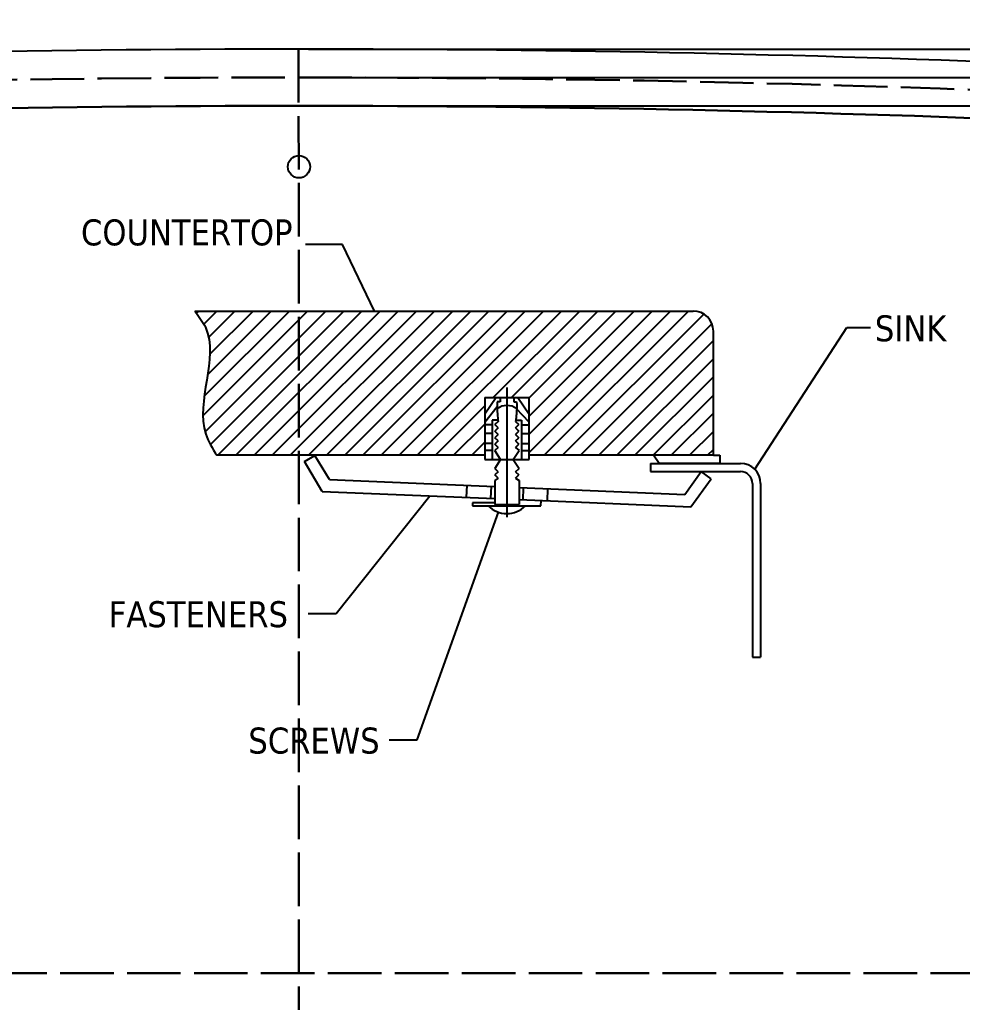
# Model space of a CAD drawing. Header units: millimetres. Extents: x 195 to 1608, y 339 to 1330.
# Drawn here: x 811.8 to 1023.1, y 858.7 to 1078.9 of the extents above; entities that cross this region are included whole.
import ezdxf

# ---------------------------------------------------------------- set-up
doc = ezdxf.new("R2010")
doc.units = ezdxf.units.MM
doc.linetypes.add('ACAD_ISO02W100', pattern=[15, 12, -3])
doc.layers.add('CONT', color=7, linetype='Continuous')
doc.layers.add('尺寸標注', color=1, linetype='Continuous', lineweight=30)
doc.layers.add('虚线', color=2, linetype='ACAD_ISO02W100', lineweight=30)
doc.styles.add('DIM', font='txt.shx', dxfattribs={"width": 0.7, "bigfont": 'chineset.shx'})
doc.styles.get("Standard").update_dxf_attribs({"font": 'arial.ttf'})
doc.dimstyles.new('mm+in', dxfattribs={"dimscale": 3.5, "dimtxt": 3.5, "dimasz": 2.5, "dimexe": 1.25, "dimexo": 0.625, "dimgap": 2, "dimtad": 1, "dimtoh": 1, "dimtxsty": 'DIM', "dimcen": 0, "dimclrd": 256, "dimclre": 256, "dimclrt": 3, "dimadec": 0, "dimazin": 0, "dimtfac": 1, "dimtmove": 0, "dimatfit": 3, "dimfxl": 1, "dimlwd": -1, "dimarcsym": 0})
doc.dimstyles.new('mm+in(开孔纸尺寸)', dxfattribs={"dimscale": 3, "dimtxt": 3.8, "dimasz": 2, "dimexe": 1.25, "dimexo": 0.625, "dimgap": 2, "dimtad": 1, "dimtxsty": 'DIM', "dimcen": 0, "dimclrd": 256, "dimclre": 256, "dimclrt": 3, "dimadec": 0, "dimazin": 0, "dimtfac": 1, "dimtmove": 0, "dimatfit": 1, "dimfxl": 1, "dimlwd": -1, "dimarcsym": 0})

# ---------------------------------------------------------------- blocks, each defined once
blk = doc.blocks.new('efw')
at = {"layer": 'CONT', "lineweight": 25}
h = blk.add_hatch(dxfattribs=at)
h.set_pattern_fill('ANSI31', color=256, scale=0.808315, style=0)
h.set_pattern_definition([(45, (-2535.7435, -4394.8292), (-1.814719, 1.814719), [])])
edge = h.paths.add_edge_path()
edge.add_arc((-1986.41, -4346.4), 4.04, 0, 90)
edge.add_line((-1986.41, -4342.36), (-2086.08, -4342.36))
edge.add_spline(control_points=[(-2086.08, -4342.36), (-2085.3, -4343.42), (-2080.2, -4350.35), (-2087.26, -4362.29), (-2082.56, -4369.84), (-2081.7, -4371.22)], knot_values=[0, 0, 0, 0, 4.788302, 31.211075, 37.135874, 37.135874, 37.135874, 37.135874], degree=3, periodic=0)
edge.add_line((-2081.7, -4371.22), (-2028.11, -4371.22))
edge.add_line((-2028.11, -4371.22), (-2028.11, -4359.65))
edge.add_line((-2028.11, -4359.65), (-2019.24, -4359.65))
edge.add_line((-2019.24, -4359.65), (-2019.24, -4371.22))
edge.add_line((-2019.24, -4371.22), (-1982.37, -4371.22))
edge.add_line((-1982.37, -4371.22), (-1982.37, -4346.4))
at = {"lineweight": 25}
for p, q in [((-2064.15, -4372.49), (-2062.07, -4371.24)), ((-1982.81, -4375.9), (-1984.78, -4374.49)), ((-2031.7, -4377.23), (-2031.8, -4379.65)), ((-2026.85, -4377.43), (-2026.95, -4379.85)), ((-2020.39, -4377.7), (-2020.49, -4380.13)), ((-2015.55, -4377.91), (-2015.65, -4380.33))]:
    blk.add_line(p, q, dxfattribs=at)
at = {"layer": 'CONT', "lineweight": 25}
for p, q in [((-2056.53, -4329.02), (-2063.98, -4329.02)), ((-2050.18, -4342.36), (-2056.53, -4329.02)), ((-2086.08, -4342.36), (-1986.41, -4342.36)), ((-1982.37, -4371.22), (-1982.37, -4346.4)), ((-1974.1, -4374.02), (-1955.69, -4345.68)), ((-1955.69, -4345.68), (-1950.91, -4345.68)), ((-2023.67, -4357.69), (-2023.67, -4383.58)), ((-2028.11, -4359.65), (-2019.24, -4359.65)), ((-2025.83, -4359.65), (-2028.11, -4363)), ((-2028.11, -4359.65), (-2028.11, -4372.07)), ((-2025.05, -4359.65), (-2025.05, -4360.54)), ((-2022.3, -4359.65), (-2022.3, -4360.54)), ((-2021.51, -4359.65), (-2019.24, -4363)), ((-2019.24, -4372.07), (-2019.24, -4359.65)), ((-2028.11, -4364.6), (-2025.63, -4361.48)), ((-2025.05, -4360.54), (-2025.63, -4360.54)), ((-2022.3, -4360.54), (-2021.72, -4360.54)), ((-2019.24, -4364.6), (-2021.72, -4361.95)), ((-2025.44, -4364.2), (-2026.62, -4364.21)), ((-2026.62, -4364.21), (-2026.62, -4372.07)), ((-2021.9, -4364.2), (-2020.73, -4364.21)), ((-2020.73, -4364.21), (-2020.73, -4372.07)), ((-2026.62, -4365.14), (-2028.11, -4365.14)), ((-2025.41, -4364.44), (-2026.08, -4365.09)), ((-2025.41, -4365.74), (-2026.08, -4365.09)), ((-2025.41, -4365.74), (-2026.08, -4366.39)), ((-2021.93, -4364.44), (-2021.26, -4365.09)), ((-2021.93, -4365.74), (-2021.26, -4365.09)), ((-2021.93, -4365.74), (-2021.26, -4366.39)), ((-2020.73, -4365.14), (-2019.24, -4365.14)), ((-2026.62, -4366.87), (-2028.11, -4366.87)), ((-2025.41, -4367.05), (-2026.08, -4366.39)), ((-2025.41, -4367.05), (-2026.08, -4367.7)), ((-2025.41, -4368.35), (-2026.08, -4367.7)), ((-2021.93, -4367.05), (-2021.26, -4366.39)), ((-2021.93, -4367.05), (-2021.26, -4367.7)), ((-2021.93, -4368.35), (-2021.26, -4367.7)), ((-2020.73, -4366.87), (-2019.24, -4366.87)), ((-2026.62, -4368.89), (-2028.11, -4368.89)), ((-2025.42, -4369.63), (-2026.1, -4370.28)), ((-2025.41, -4368.35), (-2026.08, -4369)), ((-2025.41, -4369.65), (-2026.08, -4369)), ((-2021.93, -4368.35), (-2021.26, -4369)), ((-2021.93, -4369.65), (-2021.26, -4369)), ((-2021.92, -4369.63), (-2021.25, -4370.28)), ((-2020.73, -4368.89), (-2019.24, -4368.89)), ((-2028.07, -4371.22), (-2081.7, -4371.22)), ((-2059.19, -4376.08), (-2062.07, -4371.24)), ((-2026.62, -4370.28), (-2028.11, -4370.28)), ((-2028.11, -4372.07), (-2019.24, -4372.07)), ((-2024.93, -4372.07), (-2026.1, -4370.28)), ((-2024.93, -4372.07), (-2026.1, -4373.86)), ((-2022.41, -4372.07), (-2021.25, -4370.28)), ((-2022.41, -4372.07), (-2021.25, -4373.86)), ((-2020.73, -4370.28), (-2019.24, -4370.28)), ((-1982.37, -4371.22), (-2019.24, -4371.22)), ((-1993.23, -4372.84), (-1994.34, -4371.22)), ((-1982.37, -4371.22), (-1981.09, -4371.22)), ((-1981.09, -4371.22), (-1981.09, -4372.84)), ((-2060.6, -4378.44), (-2064.15, -4372.49)), ((-2025.42, -4374.51), (-2026.1, -4373.86)), ((-2021.92, -4374.51), (-2021.25, -4373.86)), ((-1994.97, -4372.84), (-1976.96, -4372.84)), ((-1994.97, -4372.84), (-1994.97, -4374.46)), ((-1981.09, -4372.84), (-1993.23, -4372.84)), ((-2059.19, -4376.08), (-2026.11, -4377.46)), ((-2025.41, -4375.8), (-2026.11, -4376.29)), ((-2025.41, -4374.5), (-2026.08, -4375.15)), ((-2025.41, -4375.8), (-2026.08, -4375.15)), ((-2021.93, -4374.5), (-2021.26, -4375.15)), ((-2021.93, -4375.8), (-2021.26, -4375.15)), ((-2021.93, -4375.8), (-2021.23, -4376.29)), ((-1994.97, -4374.46), (-1976.96, -4374.46)), ((-1988.06, -4379.06), (-1984.78, -4374.49)), ((-1986.85, -4381.54), (-1982.81, -4375.9)), ((-2026.11, -4376.29), (-2026.11, -4381.08)), ((-2021.23, -4376.29), (-2021.23, -4381.08)), ((-2021.23, -4377.67), (-1988.06, -4379.06)), ((-1974.53, -4376.88), (-1974.53, -4411.58)), ((-1972.92, -4376.88), (-1972.92, -4411.58)), ((-2060.6, -4378.44), (-2026.11, -4379.89)), ((-2057.85, -4402.86), (-2039.12, -4379.34)), ((-2026.11, -4380.73), (-2030.53, -4380.73)), ((-2030.53, -4380.73), (-2030.53, -4381.31)), ((-2030.53, -4381.31), (-2016.86, -4381.31)), ((-2026.11, -4381.08), (-2021.23, -4381.08)), ((-2021.23, -4380.09), (-1986.85, -4381.54)), ((-2016.86, -4381.31), (-2016.81, -4380.28)), ((-2041.6, -4428.13), (-2025.38, -4382.59)), ((-2063.46, -4402.86), (-2057.85, -4402.86)), ((-1974.53, -4411.58), (-1972.92, -4411.58)), ((-2047.23, -4428.13), (-2041.6, -4428.13))]:
    blk.add_line(p, q, dxfattribs=at)
for centre, radius, start, end in [((-1986.41, -4346.4), 4.04, 0, 90), ((-2023.67, -4364.34), 3.09, 50.677, 129.323), ((-1976.96, -4376.88), 4.04, 0, 90), ((-1976.96, -4376.88), 2.42, 0, 90), ((-2023.69, -4377.67), 5.2, 224.4662, 315.5338)]:
    blk.add_arc(centre, radius, start, end, dxfattribs=at)
for points, knots in [([(-2086.08, -4342.36), (-2085.3, -4343.42), (-2080.2, -4350.35), (-2087.26, -4362.29), (-2082.56, -4369.84), (-2081.7, -4371.22)], [0, 0, 0, 0, 3.870458, 25.228387, 30.017492, 30.017492, 30.017492, 30.017492]), ([(-2025.63, -4360.54), (-2025.64, -4361.35), (-2025.65, -4362.66), (-2025.48, -4363.95), (-2025.41, -4364.44)], [0.304732, 0.304732, 0.304732, 0.304732, 3.312565, 5.150382, 5.150382, 5.150382, 5.150382]), ([(-2021.72, -4360.54), (-2021.71, -4361.35), (-2021.7, -4362.66), (-2021.87, -4363.95), (-2021.93, -4364.44)], [0.304732, 0.304732, 0.304732, 0.304732, 3.312565, 5.150382, 5.150382, 5.150382, 5.150382])]:
    blk.add_open_spline(points, degree=3, knots=knots, dxfattribs=at)
at = {"layer": 'CONT', "char_height": 5.1975, "width": 14.8643, "attachment_point": 1}
for s, insert in [('{\\fTahoma|b0|i0|c0|p34;COUNTERTOP\\P }', (-2108.88, -4324.03)), ('{\\fTahoma|b0|i0|c0|p34;SINK', (-1950.06, -4343.22)), ('{\\fTahoma|b0|i0|c0|p34;FASTENERS\\P }', (-2103.32, -4400.41)), ('{\\fTahoma|b0|i0|c0|p34;SCREWS\\P }', (-2075.4, -4425.69))]:
    blk.add_mtext(s, dxfattribs=dict(at, insert=insert))
blk = doc.blocks.new('*D22')
at = {"layer": 'Defpoints', "color": 0}
for p in [(1140.22, 1120.8), (608.6, 865.32), (1140.22, 865.32)]:
    blk.add_point(p, dxfattribs=at)
at = {"layer": '尺寸標注', "lineweight": -2}
for p, q in [((608.6, 867.19), (608.6, 1124.55)), ((1140.22, 867.19), (1140.22, 1124.55))]:
    blk.add_line(p, q, dxfattribs=at)
at = {"layer": '尺寸標注'}
blk.add_line((614.6, 1120.8), (1134.22, 1120.8), dxfattribs=at)
for points in [[(614.6, 1121.8), (614.6, 1119.8), (608.6, 1120.8)], [(1134.22, 1119.8), (1134.22, 1121.8), (1140.22, 1120.8)]]:
    blk.add_solid(points, dxfattribs=at)
at = {"layer": '尺寸標注', "color": 3, "insert": (874.41, 1133.45), "char_height": 11.4, "attachment_point": 5, "style": 'DIM'}
blk.add_mtext('531,62mm [20 15/16"]', dxfattribs=at)
blk = doc.blocks.new('*D23')
at = {"layer": 'Defpoints', "color": 0}
for p in [(1146.57, 1167.8), (602.25, 865.26), (1146.57, 865.32)]:
    blk.add_point(p, dxfattribs=at)
at = {"layer": '尺寸標注', "lineweight": -2}
for p, q in [((602.25, 867.13), (602.25, 1171.55)), ((1146.57, 867.19), (1146.57, 1171.55))]:
    blk.add_line(p, q, dxfattribs=at)
at = {"layer": '尺寸標注'}
blk.add_line((608.25, 1167.8), (1140.57, 1167.8), dxfattribs=at)
for points in [[(608.25, 1168.8), (608.25, 1166.8), (602.25, 1167.8)], [(1140.57, 1166.8), (1140.57, 1168.8), (1146.57, 1167.8)]]:
    blk.add_solid(points, dxfattribs=at)
at = {"layer": '尺寸標注', "color": 3, "insert": (874.41, 1180.45), "char_height": 11.4, "attachment_point": 5, "style": 'DIM'}
blk.add_mtext('544,32mm [21 7/16"]', dxfattribs=at)
blk = doc.blocks.new('*D24')
at = {"layer": 'Defpoints', "color": 0}
for p in [(1152.92, 1207.3), (595.9, 865.32), (1152.92, 865.32)]:
    blk.add_point(p, dxfattribs=at)
at = {"layer": '尺寸標注', "lineweight": -2}
for p, q in [((595.9, 867.19), (595.9, 1211.05)), ((1152.92, 867.19), (1152.92, 1211.05))]:
    blk.add_line(p, q, dxfattribs=at)
at = {"layer": '尺寸標注'}
blk.add_line((601.9, 1207.3), (1146.92, 1207.3), dxfattribs=at)
for points in [[(601.9, 1208.3), (601.9, 1206.3), (595.9, 1207.3)], [(1146.92, 1206.3), (1146.92, 1208.3), (1152.92, 1207.3)]]:
    blk.add_solid(points, dxfattribs=at)
at = {"layer": '尺寸標注', "color": 3, "insert": (874.41, 1219.95), "char_height": 11.4, "attachment_point": 5, "style": 'DIM'}
blk.add_mtext('557,02mm [21 15/16"]', dxfattribs=at)
blk = doc.blocks.new('*D29')
at = {"layer": 'Defpoints', "color": 0}
for p in [(874.41, 1059.63), (874.41, 671.01), (1206.72, 671.01)]:
    blk.add_point(p, dxfattribs=at)
at = {"layer": '尺寸標注', "lineweight": -2}
for p, q in [((876.6, 1059.63), (1211.1, 1059.63)), ((876.6, 671.01), (1211.1, 671.01))]:
    blk.add_line(p, q, dxfattribs=at)
at = {"layer": '尺寸標注'}
blk.add_line((1206.72, 1050.88), (1206.72, 679.76), dxfattribs=at)
for points in [[(1208.18, 1050.88), (1205.26, 1050.88), (1206.72, 1059.63)], [(1205.26, 679.76), (1208.18, 679.76), (1206.72, 671.01)]]:
    blk.add_solid(points, dxfattribs=at)
at = {"layer": '尺寸標注', "color": 3, "insert": (1192.57, 865.32), "char_height": 12.25, "attachment_point": 5, "rotation": 90, "style": 'DIM'}
blk.add_mtext('388,62mm [15 5/16"]', dxfattribs=at)
blk = doc.blocks.new('*D30')
at = {"layer": 'Defpoints', "color": 0}
for p in [(874.35, 1065.98), (874.41, 664.66), (1257.22, 664.66)]:
    blk.add_point(p, dxfattribs=at)
at = {"layer": '尺寸標注', "lineweight": -2}
for p, q in [((876.54, 1065.98), (1261.6, 1065.98)), ((876.6, 664.66), (1261.6, 664.66))]:
    blk.add_line(p, q, dxfattribs=at)
at = {"layer": '尺寸標注'}
blk.add_line((1257.22, 1057.23), (1257.22, 673.41), dxfattribs=at)
for points in [[(1258.68, 1057.23), (1255.76, 1057.23), (1257.22, 1065.98)], [(1255.76, 673.41), (1258.68, 673.41), (1257.22, 664.66)]]:
    blk.add_solid(points, dxfattribs=at)
at = {"layer": '尺寸標注', "color": 3, "insert": (1243.07, 863.65), "char_height": 12.25, "attachment_point": 5, "rotation": 90, "style": 'DIM'}
blk.add_mtext('401,32mm [15 13/16"]', dxfattribs=at)
blk = doc.blocks.new('*D31')
at = {"layer": 'Defpoints', "color": 0}
for p in [(874.35, 1072.33), (874.41, 658.31), (1316.72, 658.31)]:
    blk.add_point(p, dxfattribs=at)
at = {"layer": '尺寸標注', "lineweight": -2}
for p, q in [((876.54, 1072.33), (1321.1, 1072.33)), ((876.6, 658.31), (1321.1, 658.31))]:
    blk.add_line(p, q, dxfattribs=at)
at = {"layer": '尺寸標注'}
blk.add_line((1316.72, 1063.58), (1316.72, 667.06), dxfattribs=at)
for points in [[(1318.18, 1063.58), (1315.26, 1063.58), (1316.72, 1072.33)], [(1315.26, 667.06), (1318.18, 667.06), (1316.72, 658.31)]]:
    blk.add_solid(points, dxfattribs=at)
at = {"layer": '尺寸標注', "color": 3, "insert": (1302.57, 865.15), "char_height": 12.25, "attachment_point": 5, "rotation": 90, "style": 'DIM'}
blk.add_mtext('414,02mm [16 5/16"]', dxfattribs=at)

msp = doc.modelspace()

# ---------------------------------------------------------------- linework, layer by layer
msp.add_circle((874.411, 1045.969), 2.5)
msp.add_arc((874.411, -3101.581), 4173.91, 87.568324, 92.431676)
at = {"layer": '虚线'}
for p, q in [((874.348, 1072.33), (874.411, 658.309)), ((595.9, 865.257), (1152.921, 865.319))]:
    msp.add_line(p, q, dxfattribs=at)
msp.add_arc((874.411, -3101.581), 4167.56, 87.568324, 92.431676, dxfattribs=at)
at = {"layer": '虚线', "color": 3, "linetype": 'ByBlock'}
msp.add_arc((874.411, -3101.581), 4161.21, 87.568324, 92.431676, dxfattribs=at)

# ---------------------------------------------------------------- block references
at = {"xscale": 1.119999999999998, "yscale": 1.119999999999998, "zscale": 1.119999999999998}
msp.add_blockref('efw', (3187.522, 5877.084), dxfattribs=at)

# ---------------------------------------------------------------- dimensions: what is measured, and where the dimension line sits
at = {"layer": '尺寸標注'}
for base, p1, p2, picture, middle in [((1152.921, 1207.303), (595.9, 865.319), (1152.921, 865.319), '*D24', (874.411, 1219.953)), ((1146.571, 1167.803), (602.25, 865.257), (1146.571, 865.319), '*D23', (874.411, 1180.453)), ((1140.221, 1120.803), (608.6, 865.319), (1140.221, 865.318), '*D22', (874.411, 1133.453))]:
    dim = msp.add_linear_dim(base=base, p1=p1, p2=p2, dimstyle='mm+in(开孔纸尺寸)', override={"dimpost": 'mm', "dimtofl": 0}, dxfattribs=at)
    dim.commit()
    dim.dimension.update_dxf_attribs({"geometry": picture, "text_midpoint": middle})
for base, p1, p2, picture, middle in [((1316.72, 658.309), (874.348, 1072.33), (874.411, 658.309), '*D31', (1316.72, 865.154)), ((1257.22, 664.659), (874.349, 1065.98), (874.411, 664.659), '*D30', (1257.22, 863.654))]:
    dim = msp.add_linear_dim(base=base, p1=p1, p2=p2, angle=90, dimstyle='mm+in', override={"dimpost": 'mm', "dimfxl": 100, "dimarcsym": 2}, dxfattribs=at)
    dim.commit()
    dim.dimension.update_dxf_attribs({"geometry": picture, "text_midpoint": middle, "dimtype": 160})
dim = msp.add_linear_dim(base=(1206.72, 671.009), p1=(874.411, 1059.63), p2=(874.411, 671.009), angle=90, dimstyle='mm+in', override={"dimpost": 'mm', "dimfxl": 100, "dimarcsym": 2}, dxfattribs=at)
dim.commit()
dim.dimension.update_dxf_attribs({"geometry": '*D29', "text_midpoint": (1192.575, 865.319)})

doc.saveas('drawing.dxf')
